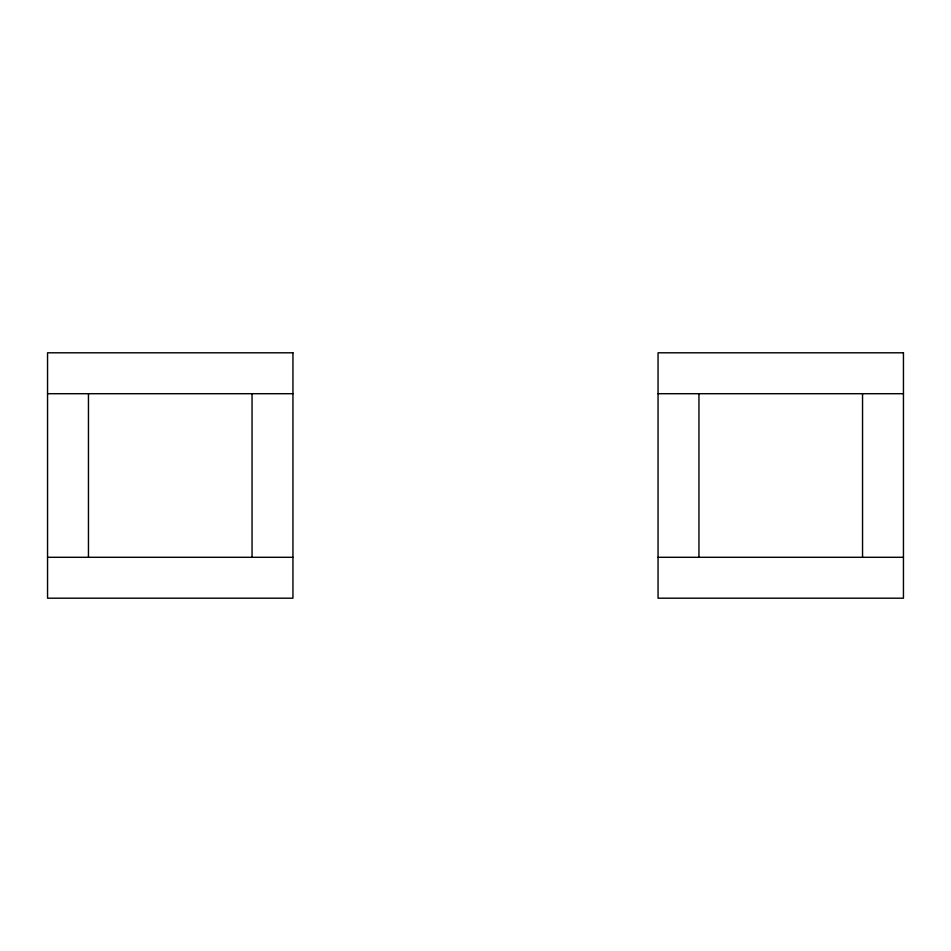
<?xml version="1.0" encoding="UTF-8"?>
<svg xmlns="http://www.w3.org/2000/svg" width="951" height="951" viewBox="0 0 951 951"><rect width="100%" height="100%" fill="white"/><g stroke="black" fill="none" stroke-linecap="round" stroke-linejoin="round"><path stroke-width="1.43" d="M47.55 393.702L292.944 393.702M658.056 393.702L903.45 393.702M47.55 557.298L292.944 557.298M658.056 557.298L903.45 557.298M862.545 393.702L862.545 557.298M698.949 393.702L698.949 557.298M252.051 393.702L252.051 557.298M88.455 393.702L88.455 557.298M292.944 352.797L47.55 352.797L47.55 598.203L292.944 598.203L292.944 352.797M903.45 352.797L658.056 352.797L658.056 598.203L903.45 598.203L903.45 352.797"/></g></svg>
